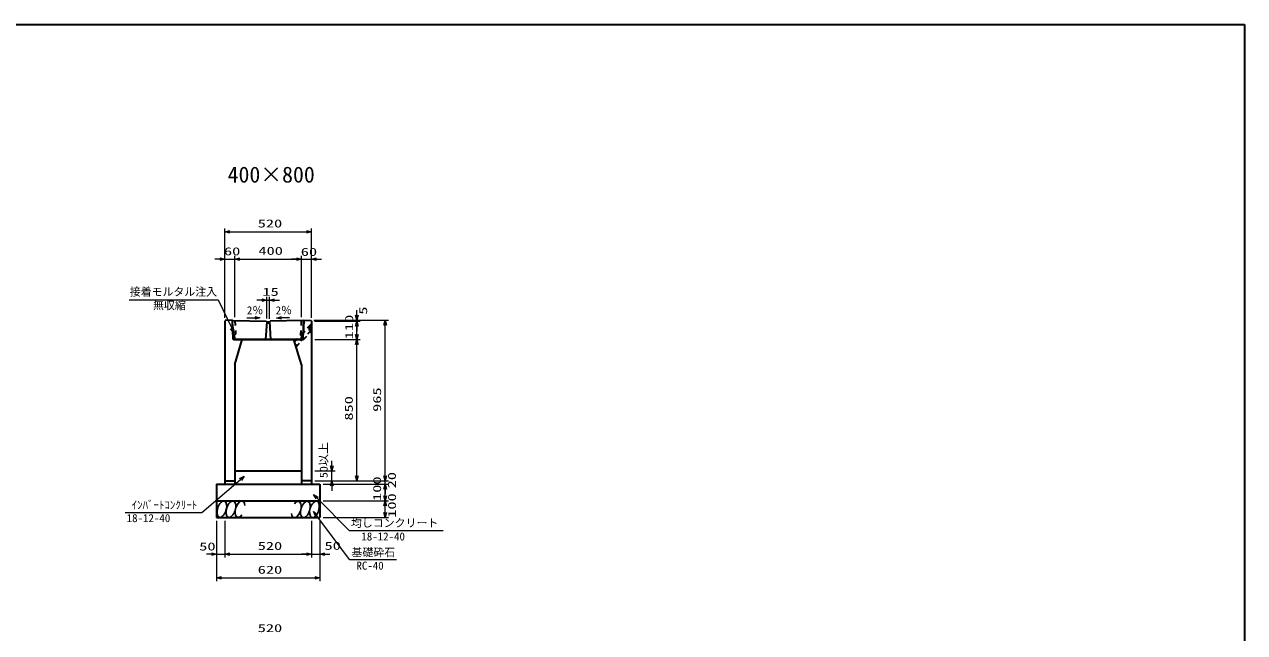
# Model space of a CAD drawing. Units: millimetres on the paper. Extents: x 15 to 1218, y 8 to 859.
# Drawn here: x 851.8 to 1218.4, y 675.9 to 858.6 of the extents above; entities that cross this region are included whole.
import ezdxf
from ezdxf.enums import TextEntityAlignment as Align

# ---------------------------------------------------------------- set-up
doc = ezdxf.new("R2010")
doc.units = ezdxf.units.MM
doc.linetypes.add('USER3', pattern=[3, 1.5, -1.5])
for name, color, linetype, lineweight in [('D-STR-DIM（寸法）', 7, 'Continuous', 13), ('D-STR-HTXT(均しCON-旗)', 7, 'Continuous', 13), ('D-STR-HTXT(基礎砕石-旗)', 7, 'Continuous', 13), ('D-STR-HTXT（旗上げ）', 7, 'Continuous', 13), ('D-STR-STRF(グリ)', 7, 'Continuous', 25), ('D-STR（構造物）', 1, 'Continuous', 35)]:
    doc.layers.add(name, color=color, linetype=linetype, lineweight=lineweight)
doc.layers.add('D-STR-TXT(文字)', color=7, linetype='Continuous')
doc.styles.add('ＭＳ ゴシック', font='')
doc.styles.get('ＭＳ ゴシック').set_extended_font_data('MS Gothic')

# ---------------------------------------------------------------- blocks, each defined once
blk = doc.blocks.new('_Open30')
at = {"color": 7, "linetype": 'Continuous', "lineweight": 13}
for p, q in [((-1, 0.2679), (0, 0)), ((0, 0), (-1, -0.2679)), ((0, 0), (-1, 0))]:
    blk.add_line(p, q, dxfattribs=at)

msp = doc.modelspace()

# ---------------------------------------------------------------- linework, layer by layer
at = {"layer": 'D-STR-DIM（寸法）'}
for p, q in [((911.984, 789.118), (911.984, 797.326)), ((913.484, 796.326), (936.484, 796.326)), ((937.984, 789.118), (937.984, 797.326)), ((911.984, 770.465), (911.984, 789.118)), ((914.984, 770.655), (914.984, 789.118)), ((914.984, 770.655), (914.984, 789.118)), ((934.984, 770.655), (934.984, 789.118)), ((934.984, 770.655), (934.984, 789.118)), ((937.984, 770.462), (937.984, 789.118)), ((910.484, 788.118), (908.984, 788.118)), ((911.984, 788.118), (914.984, 788.118)), ((916.484, 788.118), (917.984, 788.118)), ((916.484, 788.118), (933.484, 788.118)), ((933.484, 788.118), (931.984, 788.118)), ((934.984, 788.118), (937.984, 788.118)), ((939.484, 788.118), (940.984, 788.118)), ((923.09, 775.805), (921.59, 775.805)), ((924.59, 770.212), (924.59, 776.805)), ((924.59, 775.805), (925.381, 775.805)), ((925.381, 770.196), (925.381, 776.805)), ((926.881, 775.805), (928.381, 775.805)), ((918.598, 770.489), (920.959, 770.441)), ((931.397, 770.471), (929.036, 770.424)), ((951.689, 771.21), (951.689, 772.71)), ((938.734, 769.71), (952.689, 769.71)), ((938.734, 769.71), (961.187, 769.71)), ((938.93, 769.467), (952.689, 769.467)), ((938.982, 769.467), (952.689, 769.467)), ((951.689, 769.467), (951.689, 769.71)), ((951.689, 765.462), (951.689, 767.967)), ((951.689, 767.967), (951.689, 766.467)), ((960.187, 722.962), (960.187, 768.21)), ((938.984, 763.962), (952.689, 763.962)), ((938.984, 763.962), (952.689, 763.962)), ((951.689, 722.962), (951.689, 762.462)), ((944.173, 725.962), (944.173, 727.462)), ((938.984, 724.462), (945.173, 724.462)), ((944.173, 721.462), (944.173, 724.462)), ((960.187, 722.962), (960.187, 724.462)), ((938.984, 721.462), (961.187, 721.462)), ((938.984, 721.462), (952.689, 721.462)), ((938.984, 721.462), (961.187, 721.462)), ((938.984, 721.462), (945.173, 721.462)), ((941.484, 720.462), (961.187, 720.462)), ((941.484, 720.462), (961.187, 720.462)), ((944.173, 719.962), (944.173, 718.462)), ((960.187, 720.462), (960.187, 721.462)), ((960.187, 716.962), (960.187, 718.962)), ((960.187, 718.962), (960.187, 717.462)), ((941.484, 715.462), (961.187, 715.462)), ((941.484, 715.462), (961.187, 715.462)), ((960.187, 711.962), (960.187, 713.962)), ((909.484, 709.462), (909.484, 698.495)), ((909.484, 708.462), (909.484, 691.338)), ((911.984, 709.462), (911.984, 698.495)), ((911.984, 709.462), (911.984, 698.495)), ((937.984, 709.462), (937.984, 698.495)), ((937.984, 708.462), (937.984, 698.495)), ((940.484, 709.462), (940.484, 698.495)), ((940.484, 708.462), (940.484, 691.338)), ((941.484, 710.462), (961.187, 710.462)), ((907.984, 699.495), (906.484, 699.495)), ((909.484, 699.495), (911.984, 699.495)), ((913.484, 699.495), (936.484, 699.495)), ((913.484, 699.495), (914.984, 699.495)), ((936.484, 699.495), (934.984, 699.495)), ((937.984, 699.495), (940.484, 699.495)), ((941.984, 699.495), (943.484, 699.495)), ((910.984, 692.338), (938.984, 692.338))]:
    msp.add_line(p, q, dxfattribs=at)
at = {"layer": 'D-STR-HTXT(均しCON-旗)'}
for points in [[(881.991, 712.031), (905.026, 712.031), (916.683, 721.942)], [(977.632, 706.515), (949.424, 706.515), (939.701, 716.331)]]:
    msp.add_lwpolyline(points, dxfattribs=at)
at = {"layer": 'D-STR-HTXT(基礎砕石-旗)'}
msp.add_lwpolyline([(963.606, 697.765), (949.502, 697.765), (939.498, 711.091)], dxfattribs=at)
at = {"layer": 'D-STR-HTXT（旗上げ）'}
msp.add_lwpolyline([(883.26, 775.851), (909.981, 775.851), (914.075, 767.341)], dxfattribs=at)
at = {"layer": 'D-STR-STRF(グリ)'}
for centre, major_axis in [((911.078, 712.985), (0.79, 2.421)), ((913.8, 712.985), (0.79, 2.421)), ((936.188, 712.905), (-0.771, -2.427)), ((938.909, 712.926), (-0.771, -2.427))]:
    msp.add_ellipse(centre, major_axis=major_axis, ratio=0.5139, dxfattribs=at)
for centre, major_axis in [((916.54, 712.985), (0.79, 2.421)), ((933.448, 712.883), (-0.771, -2.427))]:
    msp.add_ellipse(centre, major_axis=major_axis, ratio=0.5139, start_param=5.3575563, end_param=10.3750652, dxfattribs=at)
at = {"layer": 'D-STR（構造物）', "color": 2}
for p, q in [((15.054, 858.575), (1218.397, 858.575)), ((1218.397, 858.575), (1218.397, 14.862))]:
    msp.add_line(p, q, dxfattribs=at)
at = {"layer": 'D-STR（構造物）'}
for p, q in [((912.234, 769.71), (911.984, 769.465)), ((911.984, 769.465), (911.984, 721.462)), ((914.234, 769.67), (912.234, 769.71)), ((914.484, 763.962), (914.234, 769.67)), ((914.276, 769.504), (914.434, 769.666)), ((914.477, 765.583), (914.276, 769.504)), ((914.434, 769.666), (924.359, 769.467)), ((924.589, 769.213), (924.234, 763.969)), ((924.359, 769.467), (924.589, 769.213)), ((924.589, 769.213), (925.378, 769.213)), ((924.589, 769.213), (924.656, 768.963)), ((924.656, 768.963), (925.311, 768.963)), ((925.378, 769.213), (925.311, 768.963)), ((925.378, 769.213), (925.609, 769.467)), ((925.378, 769.213), (925.734, 763.969)), ((935.534, 769.666), (925.609, 769.467)), ((935.484, 763.962), (935.734, 769.67)), ((935.69, 769.506), (935.497, 765.584)), ((935.534, 769.666), (935.69, 769.506)), ((935.734, 769.67), (937.734, 769.71)), ((937.734, 769.71), (937.984, 769.465)), ((937.984, 769.462), (937.984, 721.462)), ((914.928, 765.462), (914.477, 765.583)), ((935.484, 763.962), (914.484, 763.962)), ((914.534, 763.962), (935.434, 763.962)), ((915.009, 763.962), (914.932, 765.462)), ((914.984, 756.462), (917.234, 763.962)), ((934.984, 756.462), (932.734, 763.962)), ((935.035, 765.462), (934.959, 763.962)), ((935.04, 765.462), (935.497, 765.584)), ((914.984, 756.462), (914.984, 721.462)), ((934.984, 756.462), (934.984, 721.462)), ((914.984, 724.462), (934.984, 724.462)), ((909.484, 720.462), (940.484, 720.462)), ((909.484, 720.462), (909.484, 710.462)), ((911.984, 721.462), (914.984, 721.462)), ((911.984, 721.462), (911.984, 720.462)), ((914.984, 721.462), (914.984, 720.462)), ((937.984, 721.462), (934.984, 721.462)), ((934.984, 721.462), (934.984, 720.462)), ((937.984, 721.462), (937.984, 720.462)), ((940.484, 720.462), (940.484, 710.462)), ((909.484, 715.462), (940.484, 715.462)), ((909.484, 710.462), (940.484, 710.462))]:
    msp.add_line(p, q, dxfattribs=at)
at = {"layer": 'D-STR（構造物）', "linetype": 'USER3'}
for p, q in [((915.02, 769.654), (915.227, 765.584)), ((937.734, 768.367), (932.871, 763.504)), ((932.951, 763.235), (937.909, 768.193)), ((937.909, 766.607), (933.317, 762.016)), ((933.391, 761.77), (937.909, 766.287)), ((934.947, 769.654), (934.745, 765.584)), ((937.409, 766.607), (937.409, 767.693)), ((937.909, 766.607), (937.409, 766.607)), ((937.909, 768.193), (937.661, 768.44)), ((937.909, 766.262), (937.909, 768.193)), ((915.227, 765.584), (914.932, 765.462)), ((934.745, 765.584), (935.04, 765.462)), ((937.661, 766.015), (937.909, 766.262))]:
    msp.add_line(p, q, dxfattribs=at)

# ---------------------------------------------------------------- block references
at = {"layer": 'D-STR-DIM（寸法）', "xscale": 1.5, "yscale": 1.5}
for p, rotation in [((911.984, 796.326), 180), ((914.984, 788.118), 180), ((914.984, 788.118), 180), ((937.984, 788.118), 180), ((925.381, 775.805), 180), ((922.459, 770.411), 358.85424), ((927.536, 770.394), 181.14576), ((951.689, 769.71), 270), ((951.689, 769.467), 90), ((951.689, 769.467), 90), ((960.187, 769.71), 90), ((951.689, 763.962), 270), ((951.689, 763.962), 90), ((944.173, 724.462), 270), ((951.689, 721.462), 270), ((960.187, 721.462), 270), ((960.187, 721.462), 270), ((944.173, 721.462), 90), ((960.187, 720.462), 90), ((960.187, 720.462), 90), ((960.187, 715.462), 270), ((960.187, 715.462), 90), ((960.187, 710.462), 270), ((911.984, 699.495), 180), ((911.984, 699.495), 180), ((940.484, 699.495), 180), ((909.484, 692.338), 180)]:
    msp.add_blockref('_Open30', p, dxfattribs=dict(at, rotation=rotation))
for p in [(937.984, 796.326), (911.984, 788.118), (934.984, 788.118), (934.984, 788.118), (924.59, 775.805), (909.484, 699.495), (937.984, 699.495), (937.984, 699.495), (940.484, 692.338)]:
    msp.add_blockref('_Open30', p, dxfattribs=at)
at = {"layer": 'D-STR-HTXT(均しCON-旗)', "xscale": 1.5, "yscale": 1.5}
for p, rotation in [((917.825, 722.914), 40.37163), ((938.646, 717.397), 134.72505)]:
    msp.add_blockref('_Open30', p, dxfattribs=dict(at, rotation=rotation))
at = {"layer": 'D-STR-HTXT(基礎砕石-旗)', "xscale": 1.5, "yscale": 1.5, "rotation": 126.89552}
msp.add_blockref('_Open30', (938.597, 712.291), dxfattribs=at)
at = {"layer": 'D-STR-HTXT（旗上げ）', "xscale": 1.5, "yscale": 1.5, "rotation": 295.69073}
msp.add_blockref('_Open30', (914.725, 765.99), dxfattribs=at)

# ---------------------------------------------------------------- texts
at = {"layer": 'D-STR-DIM（寸法）', "style": 'ＭＳ ゴシック', "width": 1.5}
for s, p in [('520', (921.859, 796.864)), ('60', (911.719, 788.512)), ('400', (922.067, 788.655)), ('60', (934.803, 788.341)), ('15', (923.273, 776.343)), ('50', (904.286, 699.862)), ('520', (921.859, 700.032)), ('50', (941.936, 700.07)), ('620', (921.859, 692.875)), ('520', (921.859, 675.356))]:
    msp.add_text(s, height=2.405, dxfattribs=at).set_placement(p, align=Align.BOTTOM_LEFT)
at = {"layer": 'D-STR-DIM（寸法）', "style": 'ＭＳ ゴシック'}
for rotation, p in [(0.01, (918.605, 770.786)), (359.99, (927.253, 770.783))]:
    msp.add_text('2％', height=2.405, rotation=rotation, dxfattribs=at).set_placement(p, align=Align.BOTTOM_LEFT)
for s, width, p in [('110', 1.5, (951.245, 764.02)), ('5', 1.5, (955.452, 771.397)), ('965', 1.5, (959.649, 742.206)), ('850', 1.5, (951.151, 739.587)), ('50以上', 1.1, (943.591, 722.325)), ('100', 1.5, (959.649, 715.462)), ('20', 1.5, (964.101, 719.244)), ('100', 1.5, (964.122, 710.407))]:
    msp.add_text(s, height=2.405, rotation=90, dxfattribs=dict(at, width=width)).set_placement(p, align=Align.BOTTOM_LEFT)
at = {"layer": 'D-STR-HTXT(均しCON-旗)', "style": 'ＭＳ ゴシック'}
for s, p in [('ｲﾝﾊﾞｰﾄｺﾝｸﾘｰﾄ', (883.994, 712.315)), ('18-12-40', (882.488, 708.381)), ('均しコンクリート', (949.871, 706.925)), ('18-12-40', (953.005, 702.864))]:
    msp.add_text(s, height=2.405, dxfattribs=at).set_placement(p, align=Align.BOTTOM_LEFT)
at = {"layer": 'D-STR-HTXT(基礎砕石-旗)', "style": 'ＭＳ ゴシック'}
for s, p in [('基礎砕石', (950.038, 698.099)), ('RC-40', (951.525, 694.114))]:
    msp.add_text(s, height=2.405, dxfattribs=at).set_placement(p, align=Align.BOTTOM_LEFT)
at = {"layer": 'D-STR-HTXT（旗上げ）', "style": 'ＭＳ ゴシック'}
for s, p in [('接着モルタル注入', (883.406, 776.355)), ('無収縮', (890.409, 772.277))]:
    msp.add_text(s, height=2.405, dxfattribs=at).set_placement(p, align=Align.BOTTOM_LEFT)
at = {"layer": 'D-STR-TXT(文字)', "style": 'ＭＳ ゴシック'}
msp.add_text('400×800', height=4.811, dxfattribs=at).set_placement((912.818, 809.63), align=Align.BOTTOM_LEFT)

doc.saveas('drawing.dxf')
